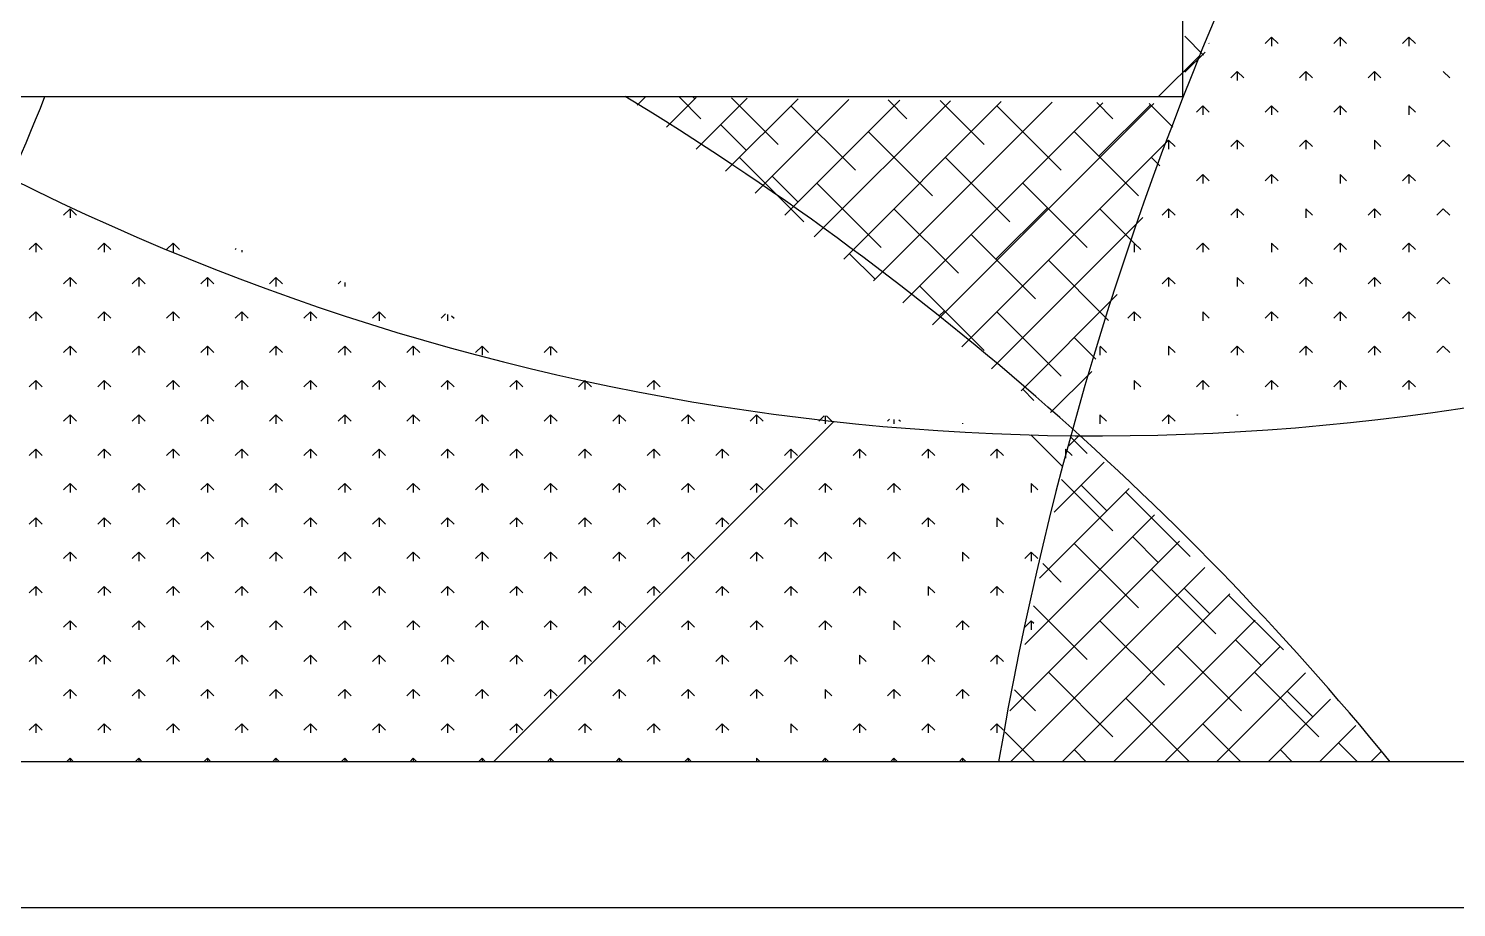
# Model space of a CAD drawing. Header units: inches. Extents: x 4.9 to 47.4, y 12.3 to 37.1.
# Drawn here: x 11.953 to 13.277, y 18.969 to 19.784 of the extents above; entities that cross this region are included whole.
import ezdxf

# ---------------------------------------------------------------- set-up
doc = ezdxf.new("R2010")
doc.units = ezdxf.units.IN
doc.header["$MEASUREMENT"] = 0
doc.layers.add('02', color=2, linetype='Continuous')
doc.layers.add('4', color=4, linetype='Continuous')

msp = doc.modelspace()

# ---------------------------------------------------------------- linework, layer by layer
at = {"layer": '02'}
for p, q in [((13.0251, 19.7766), (13.0426, 19.7591)), ((13.1056, 19.7757), (13.0996, 19.7698)), ((13.1056, 19.7757), (13.1116, 19.7698)), ((13.1056, 19.7757), (13.1056, 19.7673)), ((13.1692, 19.7757), (13.1633, 19.7698)), ((13.1692, 19.7757), (13.1752, 19.7698)), ((13.1692, 19.7757), (13.1692, 19.7673)), ((13.2329, 19.7757), (13.2269, 19.7698)), ((13.2329, 19.7757), (13.2389, 19.7698)), ((13.2329, 19.7757), (13.2329, 19.7673)), ((13.044, 19.7618), (13.0252, 19.7431)), ((13.0475, 19.7702), (13.0479, 19.7698)), ((13.039, 19.7588), (13.0009, 19.7207)), ((13.0738, 19.7439), (13.0678, 19.7379)), ((13.0738, 19.7439), (13.0798, 19.7379)), ((13.0738, 19.7439), (13.0738, 19.7355)), ((13.1374, 19.7439), (13.1315, 19.7379)), ((13.1374, 19.7439), (13.1434, 19.7379)), ((13.1374, 19.7439), (13.1374, 19.7355)), ((13.2011, 19.7439), (13.1951, 19.7379)), ((13.2011, 19.7439), (13.207, 19.7379)), ((13.2011, 19.7439), (13.2011, 19.7355)), ((13.2647, 19.7439), (13.2707, 19.7379)), ((12.5253, 19.7205), (12.5175, 19.7126)), ((12.5567, 19.72), (12.5766, 19.7001)), ((12.5711, 19.7185), (12.5688, 19.7207)), ((12.5724, 19.7198), (12.5448, 19.6923)), ((12.6195, 19.7192), (12.5722, 19.6719)), ((12.6667, 19.7186), (12.5996, 19.6515)), ((12.6051, 19.7194), (12.6482, 19.6763)), ((12.7138, 19.718), (12.627, 19.6312)), ((12.7609, 19.7174), (12.6544, 19.6108)), ((12.6601, 19.7121), (12.7198, 19.6524)), ((12.808, 19.7167), (12.6817, 19.5905)), ((12.8551, 19.7161), (12.7091, 19.5701)), ((12.9022, 19.7155), (12.7365, 19.5498)), ((12.7502, 19.7175), (12.7675, 19.7001)), ((12.9493, 19.7149), (12.7639, 19.5294)), ((12.9964, 19.7143), (12.7912, 19.5091)), ((12.7985, 19.7169), (12.8391, 19.6763)), ((12.851, 19.7121), (12.9107, 19.6524)), ((12.9436, 19.715), (12.9584, 19.7001)), ((12.9933, 19.713), (12.9455, 19.6653)), ((12.992, 19.7143), (13.014, 19.6923)), ((13.042, 19.7121), (13.036, 19.7061)), ((13.042, 19.7121), (13.0479, 19.7061)), ((13.042, 19.7121), (13.042, 19.7036)), ((13.1056, 19.7121), (13.0996, 19.7061)), ((13.1056, 19.7121), (13.1116, 19.7061)), ((13.1056, 19.7121), (13.1056, 19.7036)), ((13.1692, 19.7121), (13.1633, 19.7061)), ((13.1692, 19.7121), (13.1752, 19.7061)), ((13.1692, 19.7121), (13.1692, 19.7036)), ((13.2329, 19.7121), (13.2389, 19.7061)), ((13.2329, 19.7121), (13.2329, 19.7036)), ((12.6188, 19.6707), (12.5949, 19.6946)), ((12.7317, 19.6882), (12.7914, 19.6286)), ((12.9226, 19.6882), (12.9823, 19.6286)), ((13.0101, 19.6803), (13.0099, 19.68)), ((13.0101, 19.6803), (13.0161, 19.6743)), ((13.0101, 19.6803), (13.0101, 19.6718)), ((13.0738, 19.6803), (13.0678, 19.6743)), ((13.0738, 19.6803), (13.0798, 19.6743)), ((13.0738, 19.6803), (13.0738, 19.6718)), ((13.1374, 19.6803), (13.1315, 19.6743)), ((13.1374, 19.6803), (13.1434, 19.6743)), ((13.1374, 19.6803), (13.1374, 19.6718)), ((13.2011, 19.6803), (13.207, 19.6743)), ((13.2011, 19.6803), (13.2011, 19.6718)), ((13.2647, 19.6803), (13.2587, 19.6743)), ((13.2647, 19.6803), (13.2707, 19.6743)), ((13.0099, 19.68), (12.8186, 19.4887)), ((12.6124, 19.6643), (12.6721, 19.6047)), ((12.8033, 19.6643), (12.863, 19.6047)), ((12.9942, 19.6643), (13.0021, 19.6565)), ((12.6665, 19.623), (12.6427, 19.6469)), ((12.684, 19.6405), (12.7437, 19.5808)), ((12.8749, 19.6405), (12.9346, 19.5808)), ((13.042, 19.6484), (13.036, 19.6425)), ((13.042, 19.6484), (13.0479, 19.6425)), ((13.042, 19.6484), (13.042, 19.64)), ((13.1056, 19.6484), (13.0996, 19.6425)), ((13.1056, 19.6484), (13.1116, 19.6425)), ((13.1056, 19.6484), (13.1056, 19.64)), ((13.1692, 19.6484), (13.1752, 19.6425)), ((13.1692, 19.6484), (13.1692, 19.64)), ((13.2329, 19.6484), (13.2269, 19.6425)), ((13.2329, 19.6484), (13.2389, 19.6425)), ((13.2329, 19.6484), (13.2329, 19.64)), ((11.9919, 19.6166), (11.9859, 19.6107)), ((11.9919, 19.6166), (11.9979, 19.6107)), ((11.9919, 19.6166), (11.9919, 19.6082)), ((12.7556, 19.6166), (12.8153, 19.557)), ((12.8978, 19.6176), (12.8501, 19.5699)), ((12.9465, 19.6166), (12.9783, 19.5848)), ((13.0101, 19.6166), (13.0042, 19.6107)), ((13.0101, 19.6166), (13.0161, 19.6107)), ((13.0101, 19.6166), (13.0101, 19.6082)), ((13.0738, 19.6166), (13.0678, 19.6107)), ((13.0738, 19.6166), (13.0798, 19.6107)), ((13.0738, 19.6166), (13.0738, 19.6082)), ((13.1374, 19.6166), (13.1434, 19.6107)), ((13.1374, 19.6166), (13.1374, 19.6082)), ((13.2011, 19.6166), (13.1951, 19.6107)), ((13.2011, 19.6166), (13.207, 19.6107)), ((13.2011, 19.6166), (13.2011, 19.6082)), ((13.2647, 19.6166), (13.2587, 19.6107)), ((13.2647, 19.6166), (13.2707, 19.6107)), ((12.9862, 19.6086), (12.846, 19.4684)), ((12.6921, 19.5974), (12.6904, 19.5991)), ((12.8272, 19.5928), (12.8868, 19.5331)), ((11.9601, 19.5848), (11.9541, 19.5788)), ((11.9601, 19.5848), (11.9661, 19.5788)), ((11.9601, 19.5848), (11.9601, 19.5764)), ((12.0237, 19.5848), (12.0178, 19.5788)), ((12.0237, 19.5848), (12.0297, 19.5788)), ((12.0237, 19.5848), (12.0237, 19.5764)), ((12.0874, 19.5848), (12.0814, 19.5788)), ((12.0874, 19.5848), (12.0933, 19.5788)), ((12.0874, 19.5848), (12.0874, 19.5764)), ((12.146, 19.5798), (12.145, 19.5788)), ((12.151, 19.5782), (12.151, 19.5764)), ((12.7381, 19.5514), (12.7142, 19.5753)), ((12.9783, 19.5848), (12.9843, 19.5788)), ((12.9783, 19.5848), (12.9783, 19.5764)), ((13.042, 19.5848), (13.036, 19.5788)), ((13.042, 19.5848), (13.0479, 19.5788)), ((13.042, 19.5848), (13.042, 19.5764)), ((13.1056, 19.5848), (13.1116, 19.5788)), ((13.1056, 19.5848), (13.1056, 19.5764)), ((13.1692, 19.5848), (13.1633, 19.5788)), ((13.1692, 19.5848), (13.1752, 19.5788)), ((13.1692, 19.5848), (13.1692, 19.5764)), ((13.2329, 19.5848), (13.2269, 19.5788)), ((13.2329, 19.5848), (13.2389, 19.5788)), ((13.2329, 19.5848), (13.2329, 19.5764)), ((12.8988, 19.5689), (12.9546, 19.5131)), ((11.9919, 19.553), (11.9859, 19.547)), ((11.9919, 19.553), (11.9979, 19.547)), ((11.9919, 19.553), (11.9919, 19.5445)), ((12.0556, 19.553), (12.0496, 19.547)), ((12.0556, 19.553), (12.0615, 19.547)), ((12.0556, 19.553), (12.0556, 19.5445)), ((12.1192, 19.553), (12.1132, 19.547)), ((12.1192, 19.553), (12.1252, 19.547)), ((12.1192, 19.553), (12.1192, 19.5445)), ((12.1828, 19.553), (12.1769, 19.547)), ((12.1828, 19.553), (12.1888, 19.547)), ((12.1828, 19.553), (12.1828, 19.5445)), ((12.243, 19.5495), (12.2405, 19.547)), ((12.2465, 19.5484), (12.2465, 19.5445)), ((13.0101, 19.553), (13.0042, 19.547)), ((13.0101, 19.553), (13.0161, 19.547)), ((13.0101, 19.553), (13.0101, 19.5445)), ((13.0738, 19.553), (13.0798, 19.547)), ((13.0738, 19.553), (13.0738, 19.5445)), ((13.1374, 19.553), (13.1315, 19.547)), ((13.1374, 19.553), (13.1434, 19.547)), ((13.1374, 19.553), (13.1374, 19.5445)), ((13.2011, 19.553), (13.1951, 19.547)), ((13.2011, 19.553), (13.207, 19.547)), ((13.2011, 19.553), (13.2011, 19.5445)), ((13.2647, 19.553), (13.2587, 19.547)), ((13.2647, 19.553), (13.2707, 19.547)), ((12.7795, 19.545), (12.8391, 19.4854)), ((12.9626, 19.5372), (12.8734, 19.448)), ((12.8024, 19.5221), (12.7975, 19.5173)), ((11.9601, 19.5212), (11.9541, 19.5152)), ((11.9601, 19.5212), (11.9661, 19.5152)), ((11.9601, 19.5212), (11.9601, 19.5127)), ((12.0237, 19.5212), (12.0178, 19.5152)), ((12.0237, 19.5212), (12.0297, 19.5152)), ((12.0237, 19.5212), (12.0237, 19.5127)), ((12.0874, 19.5212), (12.0814, 19.5152)), ((12.0874, 19.5212), (12.0933, 19.5152)), ((12.0874, 19.5212), (12.0874, 19.5127)), ((12.151, 19.5212), (12.145, 19.5152)), ((12.151, 19.5212), (12.157, 19.5152)), ((12.151, 19.5212), (12.151, 19.5127)), ((12.2147, 19.5212), (12.2087, 19.5152)), ((12.2147, 19.5212), (12.2206, 19.5152)), ((12.2147, 19.5212), (12.2147, 19.5127)), ((12.2783, 19.5212), (12.2723, 19.5152)), ((12.2783, 19.5212), (12.2843, 19.5152)), ((12.2783, 19.5212), (12.2783, 19.5127)), ((12.34, 19.5192), (12.336, 19.5152)), ((12.3419, 19.5186), (12.3419, 19.5127)), ((12.3456, 19.5175), (12.3479, 19.5152)), ((12.851, 19.5212), (12.9107, 19.4615)), ((12.9783, 19.5212), (12.9724, 19.5152)), ((12.9783, 19.5212), (12.9843, 19.5152)), ((12.9783, 19.5212), (12.9783, 19.5127)), ((13.042, 19.5212), (13.0479, 19.5152)), ((13.042, 19.5212), (13.042, 19.5127)), ((13.1056, 19.5212), (13.0996, 19.5152)), ((13.1056, 19.5212), (13.1116, 19.5152)), ((13.1056, 19.5212), (13.1056, 19.5127)), ((13.1692, 19.5212), (13.1633, 19.5152)), ((13.1692, 19.5212), (13.1752, 19.5152)), ((13.1692, 19.5212), (13.1692, 19.5127)), ((13.2329, 19.5212), (13.2269, 19.5152)), ((13.2329, 19.5212), (13.2389, 19.5152)), ((13.2329, 19.5212), (13.2329, 19.5127)), ((12.9226, 19.4973), (12.9427, 19.4773)), ((11.9919, 19.4893), (11.9859, 19.4834)), ((11.9919, 19.4893), (11.9979, 19.4834)), ((11.9919, 19.4893), (11.9919, 19.4809)), ((12.0556, 19.4893), (12.0496, 19.4834)), ((12.0556, 19.4893), (12.0615, 19.4834)), ((12.0556, 19.4893), (12.0556, 19.4809)), ((12.1192, 19.4893), (12.1132, 19.4834)), ((12.1192, 19.4893), (12.1252, 19.4834)), ((12.1192, 19.4893), (12.1192, 19.4809)), ((12.1828, 19.4893), (12.1769, 19.4834)), ((12.1828, 19.4893), (12.1888, 19.4834)), ((12.1828, 19.4893), (12.1828, 19.4809)), ((12.2465, 19.4893), (12.2405, 19.4834)), ((12.2465, 19.4893), (12.2524, 19.4834)), ((12.2465, 19.4893), (12.2465, 19.4809)), ((12.3101, 19.4893), (12.3041, 19.4834)), ((12.3101, 19.4893), (12.3161, 19.4834)), ((12.3101, 19.4893), (12.3101, 19.4809)), ((12.3738, 19.4893), (12.3678, 19.4834)), ((12.3738, 19.4893), (12.3797, 19.4834)), ((12.3738, 19.4893), (12.3738, 19.4809)), ((12.437, 19.489), (12.4314, 19.4834)), ((12.4374, 19.4889), (12.4374, 19.4809)), ((12.4381, 19.4886), (12.4434, 19.4834)), ((12.9465, 19.4888), (12.9465, 19.4809)), ((12.9466, 19.4892), (12.9525, 19.4834)), ((13.0101, 19.4893), (13.0161, 19.4834)), ((13.0101, 19.4893), (13.0101, 19.4809)), ((13.0738, 19.4893), (13.0678, 19.4834)), ((13.0738, 19.4893), (13.0798, 19.4834)), ((13.0738, 19.4893), (13.0738, 19.4809)), ((13.1374, 19.4893), (13.1315, 19.4834)), ((13.1374, 19.4893), (13.1434, 19.4834)), ((13.1374, 19.4893), (13.1374, 19.4809)), ((13.2011, 19.4893), (13.1951, 19.4834)), ((13.2011, 19.4893), (13.207, 19.4834)), ((13.2011, 19.4893), (13.2011, 19.4809)), ((13.2647, 19.4893), (13.2587, 19.4834)), ((13.2647, 19.4893), (13.2707, 19.4834)), ((11.9601, 19.4575), (11.9541, 19.4516)), ((11.9601, 19.4575), (11.9661, 19.4516)), ((11.9601, 19.4575), (11.9601, 19.4491)), ((12.0237, 19.4575), (12.0178, 19.4516)), ((12.0237, 19.4575), (12.0297, 19.4516)), ((12.0237, 19.4575), (12.0237, 19.4491)), ((12.0874, 19.4575), (12.0814, 19.4516)), ((12.0874, 19.4575), (12.0933, 19.4516)), ((12.0874, 19.4575), (12.0874, 19.4491)), ((12.151, 19.4575), (12.145, 19.4516)), ((12.151, 19.4575), (12.157, 19.4516)), ((12.151, 19.4575), (12.151, 19.4491)), ((12.2147, 19.4575), (12.2087, 19.4516)), ((12.2147, 19.4575), (12.2206, 19.4516)), ((12.2147, 19.4575), (12.2147, 19.4491)), ((12.2783, 19.4575), (12.2723, 19.4516)), ((12.2783, 19.4575), (12.2843, 19.4516)), ((12.2783, 19.4575), (12.2783, 19.4491)), ((12.3419, 19.4575), (12.336, 19.4516)), ((12.3419, 19.4575), (12.3479, 19.4516)), ((12.3419, 19.4575), (12.3419, 19.4491)), ((12.4056, 19.4575), (12.3996, 19.4516)), ((12.4056, 19.4575), (12.4115, 19.4516)), ((12.4056, 19.4575), (12.4056, 19.4491)), ((12.4692, 19.4575), (12.4632, 19.4516)), ((12.4692, 19.4575), (12.4752, 19.4516)), ((12.4692, 19.4575), (12.4692, 19.4491)), ((12.5329, 19.4575), (12.5269, 19.4516)), ((12.5329, 19.4575), (12.5388, 19.4516)), ((12.5329, 19.4575), (12.5329, 19.4491)), ((12.9389, 19.4658), (12.9008, 19.4277)), ((12.9783, 19.4575), (12.9843, 19.4516)), ((12.9783, 19.4575), (12.9783, 19.4491)), ((13.042, 19.4575), (13.036, 19.4516)), ((13.042, 19.4575), (13.0479, 19.4516)), ((13.042, 19.4575), (13.042, 19.4491)), ((13.1056, 19.4575), (13.0996, 19.4516)), ((13.1056, 19.4575), (13.1116, 19.4516)), ((13.1056, 19.4575), (13.1056, 19.4491)), ((13.1692, 19.4575), (13.1633, 19.4516)), ((13.1692, 19.4575), (13.1752, 19.4516)), ((13.1692, 19.4575), (13.1692, 19.4491)), ((13.2329, 19.4575), (13.2269, 19.4516)), ((13.2329, 19.4575), (13.2389, 19.4516)), ((13.2329, 19.4575), (13.2329, 19.4491)), ((12.8749, 19.4496), (12.8853, 19.4391)), ((11.9919, 19.4257), (11.9859, 19.4197)), ((11.9919, 19.4257), (11.9979, 19.4197)), ((11.9919, 19.4257), (11.9919, 19.4173)), ((12.0556, 19.4257), (12.0496, 19.4197)), ((12.0556, 19.4257), (12.0615, 19.4197)), ((12.0556, 19.4257), (12.0556, 19.4173)), ((12.1192, 19.4257), (12.1132, 19.4197)), ((12.1192, 19.4257), (12.1252, 19.4197)), ((12.1192, 19.4257), (12.1192, 19.4173)), ((12.1828, 19.4257), (12.1769, 19.4197)), ((12.1828, 19.4257), (12.1888, 19.4197)), ((12.1828, 19.4257), (12.1828, 19.4173)), ((12.2465, 19.4257), (12.2405, 19.4197)), ((12.2465, 19.4257), (12.2524, 19.4197)), ((12.2465, 19.4257), (12.2465, 19.4173)), ((12.3101, 19.4257), (12.3041, 19.4197)), ((12.3101, 19.4257), (12.3161, 19.4197)), ((12.3101, 19.4257), (12.3101, 19.4173)), ((12.3738, 19.4257), (12.3678, 19.4197)), ((12.3738, 19.4257), (12.3797, 19.4197)), ((12.3738, 19.4257), (12.3738, 19.4173)), ((12.6998, 19.4195), (12.3844, 19.1042)), ((12.4374, 19.4257), (12.4314, 19.4197)), ((12.4374, 19.4257), (12.4434, 19.4197)), ((12.4374, 19.4257), (12.4374, 19.4173)), ((12.501, 19.4257), (12.4951, 19.4197)), ((12.501, 19.4257), (12.507, 19.4197)), ((12.501, 19.4257), (12.501, 19.4173)), ((12.5647, 19.4257), (12.5587, 19.4197)), ((12.5647, 19.4257), (12.5706, 19.4197)), ((12.5647, 19.4257), (12.5647, 19.4173)), ((12.6283, 19.4257), (12.6223, 19.4197)), ((12.6283, 19.4257), (12.6343, 19.4197)), ((12.6283, 19.4257), (12.6283, 19.4173)), ((12.691, 19.4248), (12.686, 19.4197)), ((12.6919, 19.4247), (12.6919, 19.4173)), ((12.693, 19.4247), (12.6979, 19.4197)), ((12.7515, 19.4216), (12.7496, 19.4197)), ((12.7556, 19.4213), (12.7556, 19.4173)), ((12.7602, 19.4211), (12.7616, 19.4197)), ((12.8192, 19.4179), (12.8192, 19.4173)), ((12.9465, 19.4257), (12.9525, 19.4197)), ((12.9465, 19.4257), (12.9465, 19.4173)), ((13.0101, 19.4257), (13.0042, 19.4197)), ((13.0101, 19.4257), (13.0161, 19.4197)), ((13.0101, 19.4257), (13.0101, 19.4173)), ((13.0738, 19.4257), (13.0733, 19.4252)), ((13.0738, 19.4257), (13.0742, 19.4253)), ((13.0738, 19.4257), (13.0738, 19.4252)), ((12.9118, 19.3777), (12.8825, 19.4071)), ((12.9271, 19.4063), (12.9177, 19.3969)), ((12.9195, 19.405), (12.9346, 19.3899)), ((11.9601, 19.3939), (11.9541, 19.3879)), ((11.9601, 19.3939), (11.9661, 19.3879)), ((11.9601, 19.3939), (11.9601, 19.3854)), ((12.0237, 19.3939), (12.0178, 19.3879)), ((12.0237, 19.3939), (12.0297, 19.3879)), ((12.0237, 19.3939), (12.0237, 19.3854)), ((12.0874, 19.3939), (12.0814, 19.3879)), ((12.0874, 19.3939), (12.0933, 19.3879)), ((12.0874, 19.3939), (12.0874, 19.3854)), ((12.151, 19.3939), (12.145, 19.3879)), ((12.151, 19.3939), (12.157, 19.3879)), ((12.151, 19.3939), (12.151, 19.3854)), ((12.2147, 19.3939), (12.2087, 19.3879)), ((12.2147, 19.3939), (12.2206, 19.3879)), ((12.2147, 19.3939), (12.2147, 19.3854)), ((12.2783, 19.3939), (12.2723, 19.3879)), ((12.2783, 19.3939), (12.2843, 19.3879)), ((12.2783, 19.3939), (12.2783, 19.3854)), ((12.3419, 19.3939), (12.336, 19.3879)), ((12.3419, 19.3939), (12.3479, 19.3879)), ((12.3419, 19.3939), (12.3419, 19.3854)), ((12.4056, 19.3939), (12.3996, 19.3879)), ((12.4056, 19.3939), (12.4115, 19.3879)), ((12.4056, 19.3939), (12.4056, 19.3854)), ((12.4692, 19.3939), (12.4632, 19.3879)), ((12.4692, 19.3939), (12.4752, 19.3879)), ((12.4692, 19.3939), (12.4692, 19.3854)), ((12.5329, 19.3939), (12.5269, 19.3879)), ((12.5329, 19.3939), (12.5388, 19.3879)), ((12.5329, 19.3939), (12.5329, 19.3854)), ((12.5965, 19.3939), (12.5905, 19.3879)), ((12.5965, 19.3939), (12.6025, 19.3879)), ((12.5965, 19.3939), (12.5965, 19.3854)), ((12.6601, 19.3939), (12.6542, 19.3879)), ((12.6601, 19.3939), (12.6661, 19.3879)), ((12.6601, 19.3939), (12.6601, 19.3854)), ((12.7238, 19.3939), (12.7178, 19.3879)), ((12.7238, 19.3939), (12.7297, 19.3879)), ((12.7238, 19.3939), (12.7238, 19.3854)), ((12.7874, 19.3939), (12.7814, 19.3879)), ((12.7874, 19.3939), (12.7934, 19.3879)), ((12.7874, 19.3939), (12.7874, 19.3854)), ((12.851, 19.3939), (12.8451, 19.3879)), ((12.851, 19.3939), (12.857, 19.3879)), ((12.851, 19.3939), (12.851, 19.3854)), ((12.9147, 19.3939), (12.9207, 19.3879)), ((12.9147, 19.3939), (12.9147, 19.3854)), ((12.9504, 19.3819), (12.9041, 19.3355)), ((12.9108, 19.3659), (12.9584, 19.3183)), ((11.9919, 19.3621), (11.9859, 19.3561)), ((11.9919, 19.3621), (11.9979, 19.3561)), ((11.9919, 19.3621), (11.9919, 19.3536)), ((12.0556, 19.3621), (12.0496, 19.3561)), ((12.0556, 19.3621), (12.0615, 19.3561)), ((12.0556, 19.3621), (12.0556, 19.3536)), ((12.1192, 19.3621), (12.1132, 19.3561)), ((12.1192, 19.3621), (12.1252, 19.3561)), ((12.1192, 19.3621), (12.1192, 19.3536)), ((12.1828, 19.3621), (12.1769, 19.3561)), ((12.1828, 19.3621), (12.1888, 19.3561)), ((12.1828, 19.3621), (12.1828, 19.3536)), ((12.2465, 19.3621), (12.2405, 19.3561)), ((12.2465, 19.3621), (12.2524, 19.3561)), ((12.2465, 19.3621), (12.2465, 19.3536)), ((12.3101, 19.3621), (12.3041, 19.3561)), ((12.3101, 19.3621), (12.3161, 19.3561)), ((12.3101, 19.3621), (12.3101, 19.3536)), ((12.3738, 19.3621), (12.3678, 19.3561)), ((12.3738, 19.3621), (12.3797, 19.3561)), ((12.3738, 19.3621), (12.3738, 19.3536)), ((12.4374, 19.3621), (12.4314, 19.3561)), ((12.4374, 19.3621), (12.4434, 19.3561)), ((12.4374, 19.3621), (12.4374, 19.3536)), ((12.501, 19.3621), (12.4951, 19.3561)), ((12.501, 19.3621), (12.507, 19.3561)), ((12.501, 19.3621), (12.501, 19.3536)), ((12.5647, 19.3621), (12.5587, 19.3561)), ((12.5647, 19.3621), (12.5706, 19.3561)), ((12.5647, 19.3621), (12.5647, 19.3536)), ((12.6283, 19.3621), (12.6223, 19.3561)), ((12.6283, 19.3621), (12.6343, 19.3561)), ((12.6283, 19.3621), (12.6283, 19.3536)), ((12.6919, 19.3621), (12.686, 19.3561)), ((12.6919, 19.3621), (12.6979, 19.3561)), ((12.6919, 19.3621), (12.6919, 19.3536)), ((12.7556, 19.3621), (12.7496, 19.3561)), ((12.7556, 19.3621), (12.7616, 19.3561)), ((12.7556, 19.3621), (12.7556, 19.3536)), ((12.8192, 19.3621), (12.8133, 19.3561)), ((12.8192, 19.3621), (12.8252, 19.3561)), ((12.8192, 19.3621), (12.8192, 19.3536)), ((12.8829, 19.3621), (12.8888, 19.3561)), ((12.8829, 19.3621), (12.8829, 19.3536)), ((12.9737, 19.3575), (12.8904, 19.2742)), ((12.9529, 19.3366), (12.929, 19.3605)), ((12.9704, 19.3541), (13.03, 19.2944)), ((11.9601, 19.3302), (11.9541, 19.3243)), ((11.9601, 19.3302), (11.9661, 19.3243)), ((11.9601, 19.3302), (11.9601, 19.3218)), ((12.0237, 19.3302), (12.0178, 19.3243)), ((12.0237, 19.3302), (12.0297, 19.3243)), ((12.0237, 19.3302), (12.0237, 19.3218)), ((12.0874, 19.3302), (12.0814, 19.3243)), ((12.0874, 19.3302), (12.0933, 19.3243)), ((12.0874, 19.3302), (12.0874, 19.3218)), ((12.151, 19.3302), (12.145, 19.3243)), ((12.151, 19.3302), (12.157, 19.3243)), ((12.151, 19.3302), (12.151, 19.3218)), ((12.2147, 19.3302), (12.2087, 19.3243)), ((12.2147, 19.3302), (12.2206, 19.3243)), ((12.2147, 19.3302), (12.2147, 19.3218)), ((12.2783, 19.3302), (12.2723, 19.3243)), ((12.2783, 19.3302), (12.2843, 19.3243)), ((12.2783, 19.3302), (12.2783, 19.3218)), ((12.3419, 19.3302), (12.336, 19.3243)), ((12.3419, 19.3302), (12.3479, 19.3243)), ((12.3419, 19.3302), (12.3419, 19.3218)), ((12.4056, 19.3302), (12.3996, 19.3243)), ((12.4056, 19.3302), (12.4115, 19.3243)), ((12.4056, 19.3302), (12.4056, 19.3218)), ((12.4692, 19.3302), (12.4632, 19.3243)), ((12.4692, 19.3302), (12.4752, 19.3243)), ((12.4692, 19.3302), (12.4692, 19.3218)), ((12.5329, 19.3302), (12.5269, 19.3243)), ((12.5329, 19.3302), (12.5388, 19.3243)), ((12.5329, 19.3302), (12.5329, 19.3218)), ((12.5965, 19.3302), (12.5905, 19.3243)), ((12.5965, 19.3302), (12.6025, 19.3243)), ((12.5965, 19.3302), (12.5965, 19.3218)), ((12.6601, 19.3302), (12.6542, 19.3243)), ((12.6601, 19.3302), (12.6661, 19.3243)), ((12.6601, 19.3302), (12.6601, 19.3218)), ((12.7238, 19.3302), (12.7178, 19.3243)), ((12.7238, 19.3302), (12.7297, 19.3243)), ((12.7238, 19.3302), (12.7238, 19.3218)), ((12.7874, 19.3302), (12.7814, 19.3243)), ((12.7874, 19.3302), (12.7934, 19.3243)), ((12.7874, 19.3302), (12.7874, 19.3218)), ((12.851, 19.3302), (12.857, 19.3243)), ((12.851, 19.3302), (12.851, 19.3218)), ((12.9971, 19.3331), (12.8768, 19.2128)), ((13.0006, 19.2889), (12.9768, 19.3128)), ((11.9919, 19.2984), (11.9859, 19.2925)), ((11.9919, 19.2984), (11.9979, 19.2925)), ((11.9919, 19.2984), (11.9919, 19.29)), ((12.0556, 19.2984), (12.0496, 19.2925)), ((12.0556, 19.2984), (12.0615, 19.2925)), ((12.0556, 19.2984), (12.0556, 19.29)), ((12.1192, 19.2984), (12.1132, 19.2925)), ((12.1192, 19.2984), (12.1252, 19.2925)), ((12.1192, 19.2984), (12.1192, 19.29)), ((12.1828, 19.2984), (12.1769, 19.2925)), ((12.1828, 19.2984), (12.1888, 19.2925)), ((12.1828, 19.2984), (12.1828, 19.29)), ((12.2465, 19.2984), (12.2405, 19.2925)), ((12.2465, 19.2984), (12.2524, 19.2925)), ((12.2465, 19.2984), (12.2465, 19.29)), ((12.3101, 19.2984), (12.3041, 19.2925)), ((12.3101, 19.2984), (12.3161, 19.2925)), ((12.3101, 19.2984), (12.3101, 19.29)), ((12.3738, 19.2984), (12.3678, 19.2925)), ((12.3738, 19.2984), (12.3797, 19.2925)), ((12.3738, 19.2984), (12.3738, 19.29)), ((12.4374, 19.2984), (12.4314, 19.2925)), ((12.4374, 19.2984), (12.4434, 19.2925)), ((12.4374, 19.2984), (12.4374, 19.29)), ((12.501, 19.2984), (12.4951, 19.2925)), ((12.501, 19.2984), (12.507, 19.2925)), ((12.501, 19.2984), (12.501, 19.29)), ((12.5647, 19.2984), (12.5587, 19.2925)), ((12.5647, 19.2984), (12.5706, 19.2925)), ((12.5647, 19.2984), (12.5647, 19.29)), ((12.6283, 19.2984), (12.6223, 19.2925)), ((12.6283, 19.2984), (12.6343, 19.2925)), ((12.6283, 19.2984), (12.6283, 19.29)), ((12.6919, 19.2984), (12.686, 19.2925)), ((12.6919, 19.2984), (12.6979, 19.2925)), ((12.6919, 19.2984), (12.6919, 19.29)), ((12.7556, 19.2984), (12.7496, 19.2925)), ((12.7556, 19.2984), (12.7616, 19.2925)), ((12.7556, 19.2984), (12.7556, 19.29)), ((12.8192, 19.2984), (12.8252, 19.2925)), ((12.8192, 19.2984), (12.8192, 19.29)), ((13.0204, 19.3086), (12.8631, 19.1514)), ((12.8829, 19.2984), (12.8769, 19.2925)), ((12.8829, 19.2984), (12.8888, 19.2925)), ((12.8829, 19.2984), (12.8829, 19.29)), ((12.9226, 19.3064), (12.9823, 19.2467)), ((13.0437, 19.2842), (12.8636, 19.1042)), ((12.8935, 19.2878), (12.9107, 19.2706)), ((12.9942, 19.2825), (13.0539, 19.2228)), ((11.9601, 19.2666), (11.9541, 19.2606)), ((11.9601, 19.2666), (11.9661, 19.2606)), ((11.9601, 19.2666), (11.9601, 19.2582)), ((12.0237, 19.2666), (12.0178, 19.2606)), ((12.0237, 19.2666), (12.0297, 19.2606)), ((12.0237, 19.2666), (12.0237, 19.2582)), ((12.0874, 19.2666), (12.0814, 19.2606)), ((12.0874, 19.2666), (12.0933, 19.2606)), ((12.0874, 19.2666), (12.0874, 19.2582)), ((12.151, 19.2666), (12.145, 19.2606)), ((12.151, 19.2666), (12.157, 19.2606)), ((12.151, 19.2666), (12.151, 19.2582)), ((12.2147, 19.2666), (12.2087, 19.2606)), ((12.2147, 19.2666), (12.2206, 19.2606)), ((12.2147, 19.2666), (12.2147, 19.2582)), ((12.2783, 19.2666), (12.2723, 19.2606)), ((12.2783, 19.2666), (12.2843, 19.2606)), ((12.2783, 19.2666), (12.2783, 19.2582)), ((12.3419, 19.2666), (12.336, 19.2606)), ((12.3419, 19.2666), (12.3479, 19.2606)), ((12.3419, 19.2666), (12.3419, 19.2582)), ((12.4056, 19.2666), (12.3996, 19.2606)), ((12.4056, 19.2666), (12.4115, 19.2606)), ((12.4056, 19.2666), (12.4056, 19.2582)), ((12.4692, 19.2666), (12.4632, 19.2606)), ((12.4692, 19.2666), (12.4752, 19.2606)), ((12.4692, 19.2666), (12.4692, 19.2582)), ((12.5329, 19.2666), (12.5269, 19.2606)), ((12.5329, 19.2666), (12.5388, 19.2606)), ((12.5329, 19.2666), (12.5329, 19.2582)), ((12.5965, 19.2666), (12.5905, 19.2606)), ((12.5965, 19.2666), (12.6025, 19.2606)), ((12.5965, 19.2666), (12.5965, 19.2582)), ((12.6601, 19.2666), (12.6542, 19.2606)), ((12.6601, 19.2666), (12.6661, 19.2606)), ((12.6601, 19.2666), (12.6601, 19.2582)), ((12.7238, 19.2666), (12.7178, 19.2606)), ((12.7238, 19.2666), (12.7297, 19.2606)), ((12.7238, 19.2666), (12.7238, 19.2582)), ((12.7874, 19.2666), (12.7934, 19.2606)), ((12.7874, 19.2666), (12.7874, 19.2582)), ((12.851, 19.2666), (12.8451, 19.2606)), ((12.851, 19.2666), (12.857, 19.2606)), ((12.851, 19.2666), (12.851, 19.2582)), ((13.067, 19.2598), (12.9114, 19.1042)), ((13.0484, 19.2412), (13.0245, 19.265)), ((13.0658, 19.2586), (13.1165, 19.208)), ((12.8848, 19.2488), (12.9346, 19.199)), ((11.9919, 19.2348), (11.9859, 19.2288)), ((11.9919, 19.2348), (11.9979, 19.2288)), ((11.9919, 19.2348), (11.9919, 19.2263)), ((12.0556, 19.2348), (12.0496, 19.2288)), ((12.0556, 19.2348), (12.0615, 19.2288)), ((12.0556, 19.2348), (12.0556, 19.2263)), ((12.1192, 19.2348), (12.1132, 19.2288)), ((12.1192, 19.2348), (12.1252, 19.2288)), ((12.1192, 19.2348), (12.1192, 19.2263)), ((12.1828, 19.2348), (12.1769, 19.2288)), ((12.1828, 19.2348), (12.1888, 19.2288)), ((12.1828, 19.2348), (12.1828, 19.2263)), ((12.2465, 19.2348), (12.2405, 19.2288)), ((12.2465, 19.2348), (12.2524, 19.2288)), ((12.2465, 19.2348), (12.2465, 19.2263)), ((12.3101, 19.2348), (12.3041, 19.2288)), ((12.3101, 19.2348), (12.3161, 19.2288)), ((12.3101, 19.2348), (12.3101, 19.2263)), ((12.3738, 19.2348), (12.3678, 19.2288)), ((12.3738, 19.2348), (12.3797, 19.2288)), ((12.3738, 19.2348), (12.3738, 19.2263)), ((12.4374, 19.2348), (12.4314, 19.2288)), ((12.4374, 19.2348), (12.4434, 19.2288)), ((12.4374, 19.2348), (12.4374, 19.2263)), ((12.501, 19.2348), (12.4951, 19.2288)), ((12.501, 19.2348), (12.507, 19.2288)), ((12.501, 19.2348), (12.501, 19.2263)), ((12.5647, 19.2348), (12.5587, 19.2288)), ((12.5647, 19.2348), (12.5706, 19.2288)), ((12.5647, 19.2348), (12.5647, 19.2263)), ((12.6283, 19.2348), (12.6223, 19.2288)), ((12.6283, 19.2348), (12.6343, 19.2288)), ((12.6283, 19.2348), (12.6283, 19.2263)), ((12.6919, 19.2348), (12.686, 19.2288)), ((12.6919, 19.2348), (12.6979, 19.2288)), ((12.6919, 19.2348), (12.6919, 19.2263)), ((12.7556, 19.2348), (12.7616, 19.2288)), ((12.7556, 19.2348), (12.7556, 19.2263)), ((12.8192, 19.2348), (12.8133, 19.2288)), ((12.8192, 19.2348), (12.8252, 19.2288)), ((12.8192, 19.2348), (12.8192, 19.2263)), ((12.8829, 19.2348), (12.8769, 19.2288)), ((12.8829, 19.2348), (12.8852, 19.2325)), ((12.8829, 19.2348), (12.8829, 19.2263)), ((12.9465, 19.2348), (13.0062, 19.1751)), ((13.0903, 19.2354), (12.9591, 19.1042)), ((13.0961, 19.1934), (13.0722, 19.2173)), ((13.1136, 19.211), (13.0068, 19.1042)), ((13.0181, 19.2109), (13.0778, 19.1513)), ((11.9601, 19.203), (11.9541, 19.197)), ((11.9601, 19.203), (11.9661, 19.197)), ((11.9601, 19.203), (11.9601, 19.1945)), ((12.0237, 19.203), (12.0178, 19.197)), ((12.0237, 19.203), (12.0297, 19.197)), ((12.0237, 19.203), (12.0237, 19.1945)), ((12.0874, 19.203), (12.0814, 19.197)), ((12.0874, 19.203), (12.0933, 19.197)), ((12.0874, 19.203), (12.0874, 19.1945)), ((12.151, 19.203), (12.145, 19.197)), ((12.151, 19.203), (12.157, 19.197)), ((12.151, 19.203), (12.151, 19.1945)), ((12.2147, 19.203), (12.2087, 19.197)), ((12.2147, 19.203), (12.2206, 19.197)), ((12.2147, 19.203), (12.2147, 19.1945)), ((12.2783, 19.203), (12.2723, 19.197)), ((12.2783, 19.203), (12.2843, 19.197)), ((12.2783, 19.203), (12.2783, 19.1945)), ((12.3419, 19.203), (12.336, 19.197)), ((12.3419, 19.203), (12.3479, 19.197)), ((12.3419, 19.203), (12.3419, 19.1945)), ((12.4056, 19.203), (12.3996, 19.197)), ((12.4056, 19.203), (12.4115, 19.197)), ((12.4056, 19.203), (12.4056, 19.1945)), ((12.4692, 19.203), (12.4632, 19.197)), ((12.4692, 19.203), (12.4752, 19.197)), ((12.4692, 19.203), (12.4692, 19.1945)), ((12.5329, 19.203), (12.5269, 19.197)), ((12.5329, 19.203), (12.5388, 19.197)), ((12.5329, 19.203), (12.5329, 19.1945)), ((12.5965, 19.203), (12.5905, 19.197)), ((12.5965, 19.203), (12.6025, 19.197)), ((12.5965, 19.203), (12.5965, 19.1945)), ((12.6601, 19.203), (12.6542, 19.197)), ((12.6601, 19.203), (12.6661, 19.197)), ((12.6601, 19.203), (12.6601, 19.1945)), ((12.7238, 19.203), (12.7297, 19.197)), ((12.7238, 19.203), (12.7238, 19.1945)), ((12.7874, 19.203), (12.7814, 19.197)), ((12.7874, 19.203), (12.7934, 19.197)), ((12.7874, 19.203), (12.7874, 19.1945)), ((12.851, 19.203), (12.8451, 19.197)), ((12.851, 19.203), (12.857, 19.197)), ((12.851, 19.203), (12.851, 19.1945)), ((12.8988, 19.1871), (12.9584, 19.1274)), ((13.1369, 19.1866), (13.0546, 19.1042)), ((13.0897, 19.1871), (13.1494, 19.1274)), ((11.9919, 19.1711), (11.9859, 19.1652)), ((11.9919, 19.1711), (11.9979, 19.1652)), ((11.9919, 19.1711), (11.9919, 19.1627)), ((12.0556, 19.1711), (12.0496, 19.1652)), ((12.0556, 19.1711), (12.0615, 19.1652)), ((12.0556, 19.1711), (12.0556, 19.1627)), ((12.1192, 19.1711), (12.1132, 19.1652)), ((12.1192, 19.1711), (12.1252, 19.1652)), ((12.1192, 19.1711), (12.1192, 19.1627)), ((12.1828, 19.1711), (12.1769, 19.1652)), ((12.1828, 19.1711), (12.1888, 19.1652)), ((12.1828, 19.1711), (12.1828, 19.1627)), ((12.2465, 19.1711), (12.2405, 19.1652)), ((12.2465, 19.1711), (12.2524, 19.1652)), ((12.2465, 19.1711), (12.2465, 19.1627)), ((12.3101, 19.1711), (12.3041, 19.1652)), ((12.3101, 19.1711), (12.3161, 19.1652)), ((12.3101, 19.1711), (12.3101, 19.1627)), ((12.3738, 19.1711), (12.3678, 19.1652)), ((12.3738, 19.1711), (12.3797, 19.1652)), ((12.3738, 19.1711), (12.3738, 19.1627)), ((12.4374, 19.1711), (12.4314, 19.1652)), ((12.4374, 19.1711), (12.4434, 19.1652)), ((12.4374, 19.1711), (12.4374, 19.1627)), ((12.501, 19.1711), (12.4951, 19.1652)), ((12.501, 19.1711), (12.507, 19.1652)), ((12.501, 19.1711), (12.501, 19.1627)), ((12.5647, 19.1711), (12.5587, 19.1652)), ((12.5647, 19.1711), (12.5706, 19.1652)), ((12.5647, 19.1711), (12.5647, 19.1627)), ((12.6283, 19.1711), (12.6223, 19.1652)), ((12.6283, 19.1711), (12.6343, 19.1652)), ((12.6283, 19.1711), (12.6283, 19.1627)), ((12.6919, 19.1711), (12.6979, 19.1652)), ((12.6919, 19.1711), (12.6919, 19.1627)), ((12.7556, 19.1711), (12.7496, 19.1652)), ((12.7556, 19.1711), (12.7616, 19.1652)), ((12.7556, 19.1711), (12.7556, 19.1627)), ((12.8192, 19.1711), (12.8133, 19.1652)), ((12.8192, 19.1711), (12.8252, 19.1652)), ((12.8192, 19.1711), (12.8192, 19.1627)), ((12.8674, 19.1707), (12.8868, 19.1513)), ((13.1438, 19.1457), (13.12, 19.1696)), ((12.9704, 19.1632), (13.0294, 19.1042)), ((13.1603, 19.1622), (13.1023, 19.1042)), ((11.9601, 19.1393), (11.9541, 19.1334)), ((11.9601, 19.1393), (11.9661, 19.1334)), ((11.9601, 19.1393), (11.9601, 19.1309)), ((12.0237, 19.1393), (12.0178, 19.1334)), ((12.0237, 19.1393), (12.0297, 19.1334)), ((12.0237, 19.1393), (12.0237, 19.1309)), ((12.0874, 19.1393), (12.0814, 19.1334)), ((12.0874, 19.1393), (12.0933, 19.1334)), ((12.0874, 19.1393), (12.0874, 19.1309)), ((12.151, 19.1393), (12.145, 19.1334)), ((12.151, 19.1393), (12.157, 19.1334)), ((12.151, 19.1393), (12.151, 19.1309)), ((12.2147, 19.1393), (12.2087, 19.1334)), ((12.2147, 19.1393), (12.2206, 19.1334)), ((12.2147, 19.1393), (12.2147, 19.1309)), ((12.2783, 19.1393), (12.2723, 19.1334)), ((12.2783, 19.1393), (12.2843, 19.1334)), ((12.2783, 19.1393), (12.2783, 19.1309)), ((12.3419, 19.1393), (12.336, 19.1334)), ((12.3419, 19.1393), (12.3479, 19.1334)), ((12.3419, 19.1393), (12.3419, 19.1309)), ((12.4056, 19.1393), (12.3996, 19.1334)), ((12.4056, 19.1393), (12.4115, 19.1334)), ((12.4056, 19.1393), (12.4056, 19.1309)), ((12.4692, 19.1393), (12.4632, 19.1334)), ((12.4692, 19.1393), (12.4752, 19.1334)), ((12.4692, 19.1393), (12.4692, 19.1309)), ((12.5329, 19.1393), (12.5269, 19.1334)), ((12.5329, 19.1393), (12.5388, 19.1334)), ((12.5329, 19.1393), (12.5329, 19.1309)), ((12.5965, 19.1393), (12.5905, 19.1334)), ((12.5965, 19.1393), (12.6025, 19.1334)), ((12.5965, 19.1393), (12.5965, 19.1309)), ((12.6601, 19.1393), (12.6661, 19.1334)), ((12.6601, 19.1393), (12.6601, 19.1309)), ((12.7238, 19.1393), (12.7178, 19.1334)), ((12.7238, 19.1393), (12.7297, 19.1334)), ((12.7238, 19.1393), (12.7238, 19.1309)), ((12.7874, 19.1393), (12.7814, 19.1334)), ((12.7874, 19.1393), (12.7934, 19.1334)), ((12.7874, 19.1393), (12.7874, 19.1309)), ((12.851, 19.1393), (12.8451, 19.1334)), ((12.851, 19.1393), (12.857, 19.1334)), ((12.851, 19.1393), (12.851, 19.1309)), ((13.042, 19.1393), (13.0771, 19.1042)), ((13.1836, 19.1377), (13.15, 19.1042)), ((12.8587, 19.1316), (12.8862, 19.1042)), ((12.9226, 19.1155), (12.9339, 19.1042)), ((13.1136, 19.1155), (13.1248, 19.1042)), ((13.1853, 19.1042), (13.1677, 19.1218)), ((13.2069, 19.1133), (13.1977, 19.1042)), ((13.7303, 19.1042), (11.1069, 19.1042)), ((11.9919, 19.1075), (11.9886, 19.1042)), ((11.9919, 19.1075), (11.9952, 19.1042)), ((11.9919, 19.1075), (11.9919, 19.1042)), ((12.0556, 19.1075), (12.0522, 19.1042)), ((12.0556, 19.1075), (12.0589, 19.1042)), ((12.0556, 19.1075), (12.0556, 19.1042)), ((12.1192, 19.1075), (12.1159, 19.1042)), ((12.1192, 19.1075), (12.1225, 19.1042)), ((12.1192, 19.1075), (12.1192, 19.1042)), ((12.1828, 19.1075), (12.1795, 19.1042)), ((12.1828, 19.1075), (12.1862, 19.1042)), ((12.1828, 19.1075), (12.1828, 19.1042)), ((12.2465, 19.1075), (12.2431, 19.1042)), ((12.2465, 19.1075), (12.2498, 19.1042)), ((12.2465, 19.1075), (12.2465, 19.1042)), ((12.3101, 19.1075), (12.3068, 19.1042)), ((12.3101, 19.1075), (12.3134, 19.1042)), ((12.3101, 19.1075), (12.3101, 19.1042)), ((12.3738, 19.1075), (12.3704, 19.1042)), ((12.3738, 19.1075), (12.3771, 19.1042)), ((12.3738, 19.1075), (12.3738, 19.1042)), ((12.4374, 19.1075), (12.4341, 19.1042)), ((12.4374, 19.1075), (12.4407, 19.1042)), ((12.4374, 19.1075), (12.4374, 19.1042)), ((12.501, 19.1075), (12.4977, 19.1042)), ((12.501, 19.1075), (12.5044, 19.1042)), ((12.501, 19.1075), (12.501, 19.1042)), ((12.5647, 19.1075), (12.5613, 19.1042)), ((12.5647, 19.1075), (12.568, 19.1042)), ((12.5647, 19.1075), (12.5647, 19.1042)), ((12.6283, 19.1075), (12.6316, 19.1042)), ((12.6283, 19.1075), (12.6283, 19.1042)), ((12.6919, 19.1075), (12.6886, 19.1042)), ((12.6919, 19.1075), (12.6953, 19.1042)), ((12.6919, 19.1075), (12.6919, 19.1042)), ((12.7556, 19.1075), (12.7523, 19.1042)), ((12.7556, 19.1075), (12.7589, 19.1042)), ((12.7556, 19.1075), (12.7556, 19.1042)), ((12.8192, 19.1075), (12.8159, 19.1042)), ((12.8192, 19.1075), (12.8226, 19.1042)), ((12.8192, 19.1075), (12.8192, 19.1042)), ((10.9719, 18.9692), (13.8653, 18.9692))]:
    msp.add_line(p, q, dxfattribs=at)
for centre, radius, start, end in [((15.9322, 18.5812), 3.1237, 140.4118, 170.3614), ((11.1684, 18.7091), 2.5922, 24.2048, 44.3054), ((10.2364, 20.4051), 1.8626, 315.6945, 338.4403), ((11.0561, 17.3366), 2.7907, 39.3013, 58.6853), ((12.9438, 21.6488), 2.2426, 243.3172, 285.2235)]:
    msp.add_arc(centre, radius, start, end, dxfattribs=at)
at = {"layer": '4'}
for p, q in [((13.0234, 19.7207), (13.0234, 20.5663)), ((11.8269, 19.7207), (13.0234, 19.7207))]:
    msp.add_line(p, q, dxfattribs=at)

doc.saveas('drawing.dxf')
